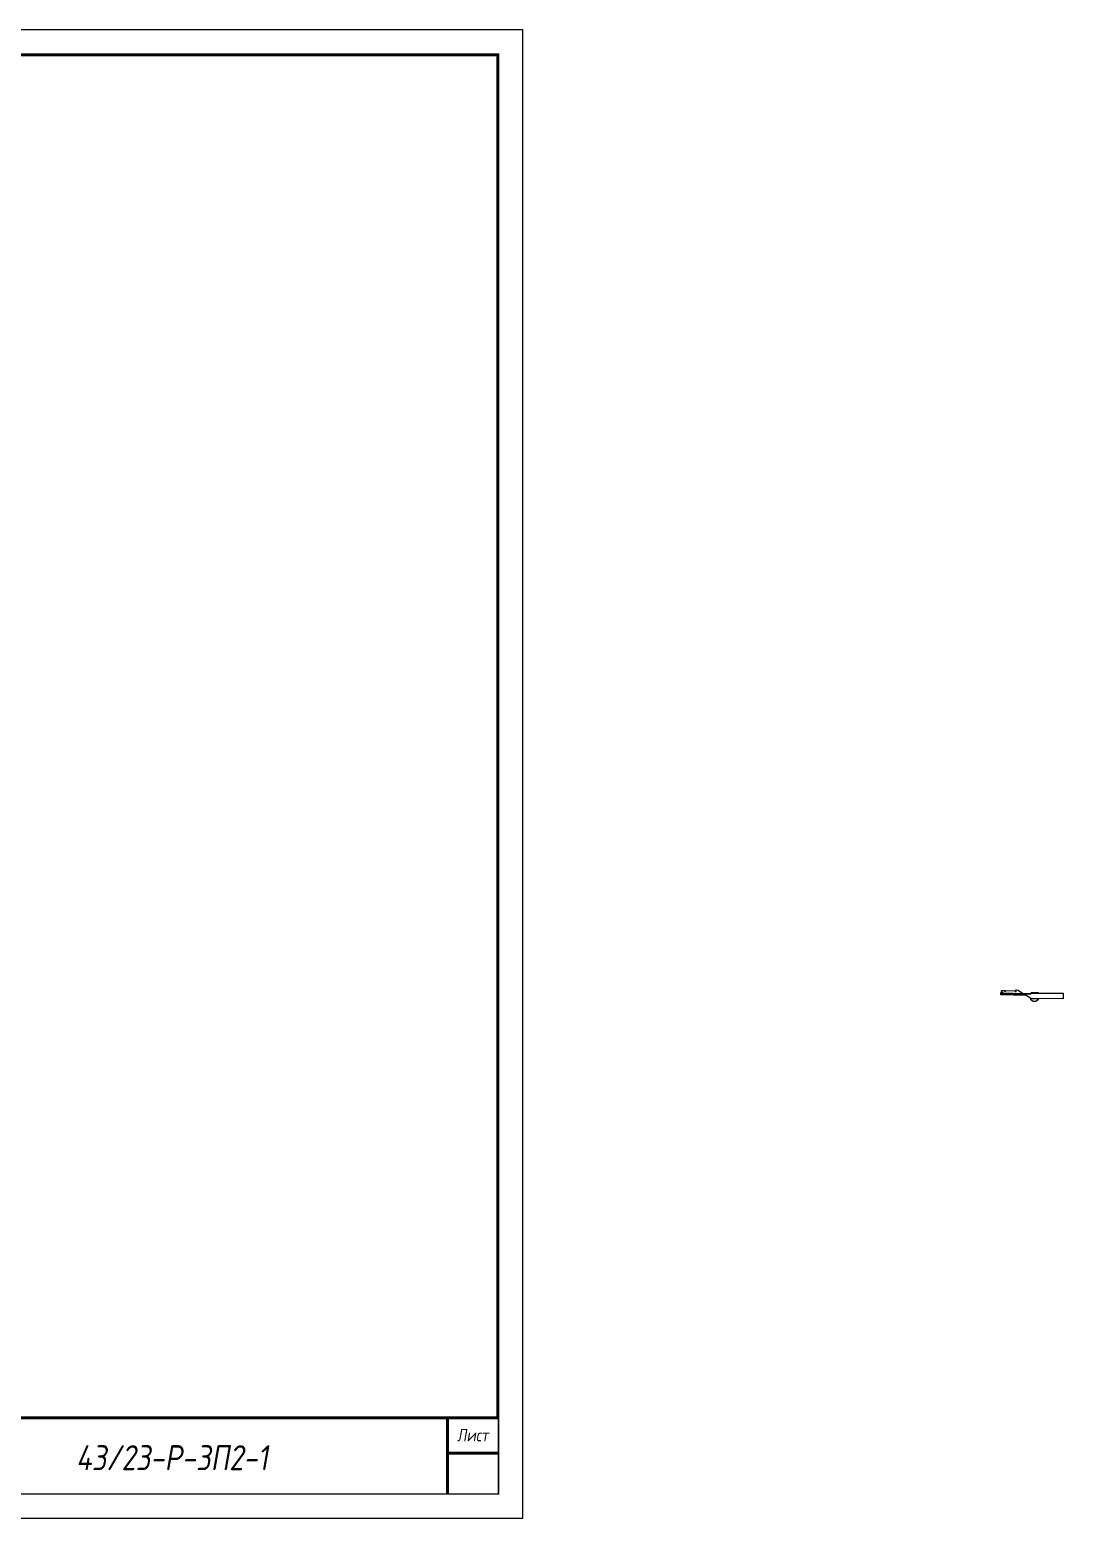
# Model space of a CAD drawing. Extents: x -717 to 1451, y -133302 to 233.
# Drawn here: x 291.6 to 497.8, y -113961.4 to -113664.4 of the extents above; entities that cross this region are included whole.
import ezdxf
from ezdxf.enums import TextEntityAlignment as Align

# ---------------------------------------------------------------- set-up
doc = ezdxf.new("R2010")
doc.units = 0
doc.layers.add('Зарамочное оформление', color=7, linetype='Continuous')
doc.layers.add('Объём_2650', color=7, linetype='Continuous')
for name, color, linetype, true_color in [('Объём_2563', 7, 'Continuous', 0xff8000), ('Объём_2570', 7, 'Continuous', 0x80ff00), ('Объём_2620', 2, 'Continuous', 0xffff00)]:
    doc.layers.add(name, color=color, linetype=linetype, true_color=true_color)
doc.styles.add('М', font='romand.shx', dxfattribs={"width": 0.8, "oblique": 10, "height": 2.5})

# ---------------------------------------------------------------- blocks, each defined once
blk = doc.blocks.new('Штамп')
at = {"linetype": 'Continuous'}
blk.add_wipeout([(199.95, -411.25), (384.95, -411.25), (384.95, -426.25), (199.95, -426.25)], dxfattribs=at).dxf.layer = 'Зарамочное оформление'
at = {"layer": 'Зарамочное оформление', "linetype": 'Continuous', "lineweight": -3, "const_width": 0.6, "flags": 128}
for points in [[(199.95, -426.25), (199.95, -411.25), (384.95, -411.25)], [(209.95, -411.25), (209.95, -426.25)], [(219.95, -411.25), (219.95, -426.25)], [(229.95, -411.25), (229.95, -426.25)], [(239.95, -411.25), (239.95, -426.25)], [(254.95, -411.25), (254.95, -426.25)], [(264.95, -411.25), (264.95, -426.25)], [(374.95, -411.25), (374.95, -426.25)], [(199.95, -416.25), (264.95, -416.25)], [(374.95, -418.25), (384.95, -418.25)], [(199.95, -421.25), (264.95, -421.25)]]:
    blk.add_lwpolyline(points, dxfattribs=at)
at = {"linetype": 'Continuous', "insert": (319.95, -419.17), "char_height": 5, "width": 110, "attachment_point": 5, "style": 'М'}
blk.add_mtext('{\\Q10;\\W0.8;43/23-Р-ЗП2-1}', dxfattribs=at)
at = {"layer": 'Зарамочное оформление', "linetype": 'Continuous', "style": 'М', "oblique": 10}
for s, width, p in [('Лист', 0.8, (379.95, -414.66)), ('Изм.', 0.8, (204.95, -423.75)), ('Кол.уч.', 0.7, (214.95, -423.75)), ('Лист', 0.8, (224.95, -423.75)), ('N док.', 0.7, (235.28, -423.75)), ('Подпись', 0.8, (247.45, -423.75)), ('Дата', 0.8, (259.95, -423.75))]:
    blk.add_text(s, height=2.5, dxfattribs=dict(at, width=width)).set_placement(p, align=Align.MIDDLE_CENTER)
blk = doc.blocks.new('шифр')
blk.add_blockref('Штамп', (0, -113590))

msp = doc.modelspace()

# ---------------------------------------------------------------- linework, layer by layer
at = {"flags": 128}
msp.add_lwpolyline([(-30.054, -113961.421), (389.946, -113961.421), (389.946, -113664.421), (-30.054, -113664.421)], close=True, dxfattribs=at)
at = {"const_width": 0.6, "flags": 128}
msp.add_lwpolyline([(-10.054, -113956.421), (384.946, -113956.421), (384.946, -113669.421), (-10.054, -113669.421)], close=True, dxfattribs=at)
at = {"layer": 'Объём_2563', "color": 250, "flags": 128}
msp.add_lwpolyline([(485.808, -113856.678), (485.625, -113856.494), (485.325, -113856.488), (485.325, -113856.458), (485.604, -113856.459), (485.604, -113856.259), (485.504, -113856.259), (485.505, -113856.096), (486.069, -113856.121), (486.069, -113856.245), (486.349, -113856.245), (486.349, -113856.137), (488.148, -113856.173), (488.148, -113856.287), (488.428, -113856.287), (488.428, -113856.087), (488.328, -113856.087), (488.328, -113855.987), (488.822, -113856.048), (489.89, -113856.76), (485.808, -113856.678), (485.808, -113856.678)], dxfattribs=at)
at = {"layer": 'Объём_2570', "flags": 128}
msp.add_lwpolyline([(485.325, -113856.62), (485.325, -113856.62), (491.297, -113856.712), (491.397, -113856.561), (491.445, -113856.533), (491.578, -113856.502), (492.807, -113856.495), (492.807, -113856.645), (492.807, -113856.645), (492.807, -113856.645), (491.578, -113856.652), (491.445, -113856.683), (491.397, -113856.711), (491.297, -113856.862), (485.325, -113856.77), (485.325, -113856.77), (485.325, -113856.62)], dxfattribs=at)
at = {"layer": 'Объём_2620', "flags": 128}
msp.add_lwpolyline([(492.807, -113857.745), (492.807, -113857.985), (492.348, -113858.291), (491.826, -113858.291), (491.348, -113857.972), (491.348, -113857.732), (492.807, -113857.745), (492.807, -113857.745)], dxfattribs=at)
at = {"layer": 'Объём_2650', "color": 6, "flags": 128}
msp.add_lwpolyline([(497.807, -113857.789), (497.807, -113857.789), (491.348, -113857.732), (490.429, -113857.119), (485.325, -113856.966), (485.325, -113856.77), (491.297, -113856.862), (491.397, -113856.711), (491.445, -113856.683), (491.578, -113856.652), (493.958, -113856.638), (494.634, -113856.632), (496.79, -113856.625), (497.692, -113856.626), (497.807, -113856.661), (497.807, -113857.789), (497.807, -113857.789)], dxfattribs=at)

# ---------------------------------------------------------------- texts
at = {"linetype": 'Continuous', "style": 'М', "oblique": 10, "width": 0.8}
msp.add_text('372', height=2.5, dxfattribs=at).set_placement((380.312, -113952.509), align=Align.MIDDLE)

# ---------------------------------------------------------------- next in the draw order: block references
msp.add_blockref('шифр', (0, 59.829))

doc.saveas('drawing.dxf')
